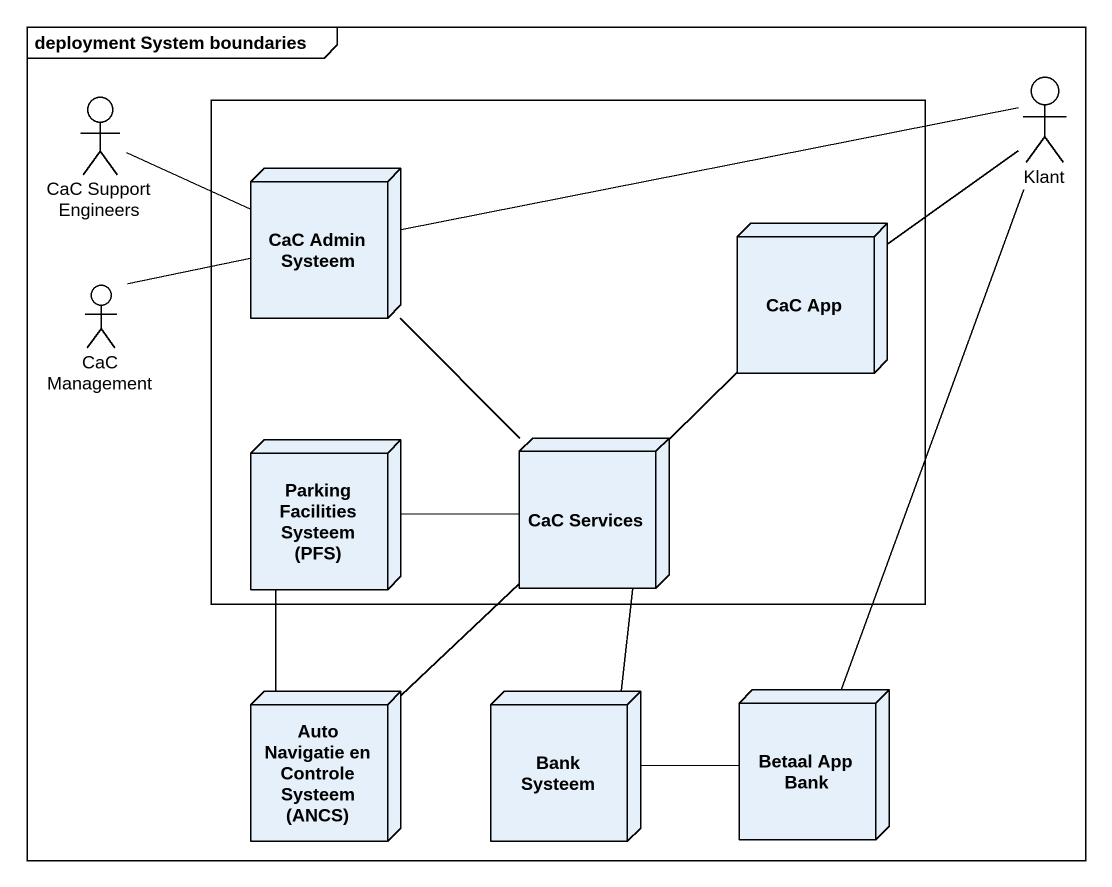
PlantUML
@startuml
mainframe deployment System boundaries
actor "CaC Support Engineers" as CaC_Support_Engineers
rectangle " " as rectangle1 {
  node "CaC Admin Systeem" as CaC_Admin_Systeem
  node "CaC App" as CaC_App
  node "Parking Facilities Systeem (PFS)" as Parking_Facilities_Systeem
  node "CaC Services" as CaC_Services
}
actor Klant
actor "CaC Management" as CaC_Management
node "Auto Navigatie en Controle Systeem (ANCS)" as Auto_Navigatie_en_Controle
node "Bank Systeem" as Bank_Systeem
node "Betaal App Bank" as Betaal_App_Bank
CaC_Support_Engineers -right- CaC_Admin_Systeem
Klant -- CaC_App
Klant -- Betaal_App_Bank
CaC_Admin_Systeem -right- Klant
CaC_Admin_Systeem -- CaC_Services
CaC_App -- CaC_Services
CaC_Management -right- CaC_Admin_Systeem
Parking_Facilities_Systeem -right- CaC_Services
Parking_Facilities_Systeem -- Auto_Navigatie_en_Controle
CaC_Services -- Bank_Systeem
Auto_Navigatie_en_Controle -up- CaC_Services
Bank_Systeem -right- Betaal_App_Bank
@enduml
